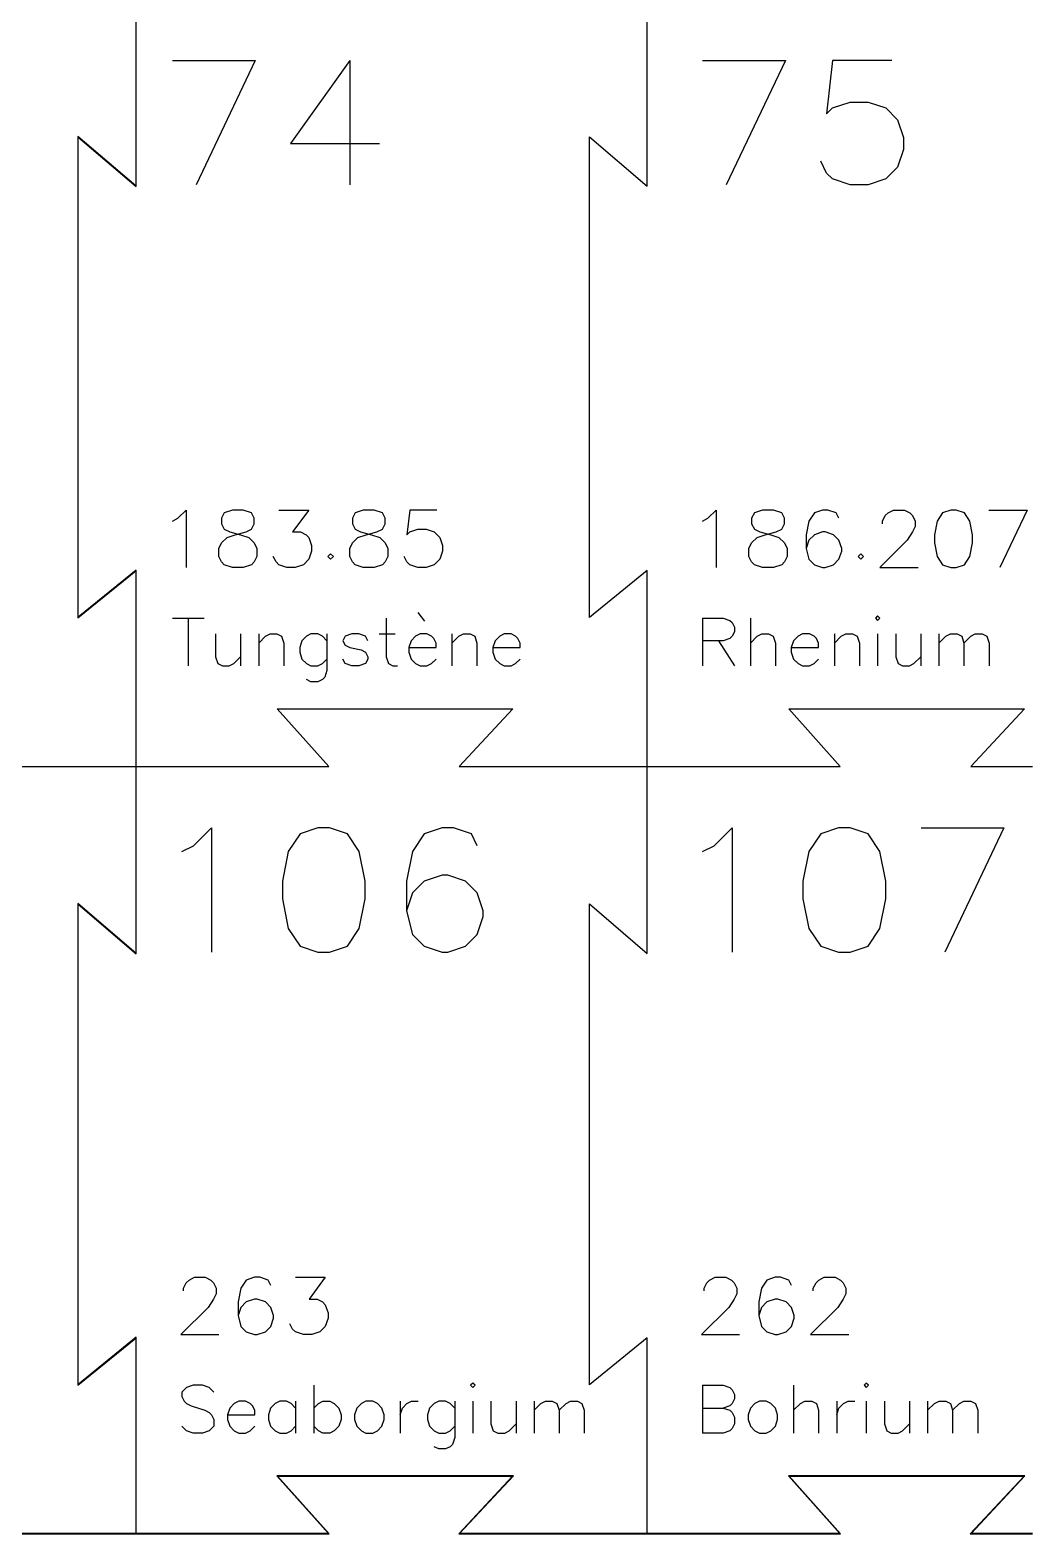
# Model space of a CAD drawing. Extents: x 0 to 297, y 0 to 210.
# Drawn here: x 86.78 to 115.91, y 50.47 to 94.19 of the extents above; entities that cross this region are included whole.
import ezdxf

# ---------------------------------------------------------------- set-up
doc = ezdxf.new("R2010")
doc.units = 0
doc.layers.get('0').update_dxf_attribs({"linetype": 'CONTINUOUS'})

msp = doc.modelspace()

# ---------------------------------------------------------------- linework, layer by layer
at = {"color": 1}
for p, q in [((89.847041, 95.087251), (89.847041, 92.386197)), ((89.856056, 92.386197), (89.856056, 95.087251)), ((89.847041, 92.386197), (89.847041, 89.66547)), ((89.856056, 89.644976), (89.856056, 92.386197)), ((104.723671, 89.655236), (104.723671, 92.386221)), ((89.847041, 89.66547), (88.168217, 91.104119)), ((88.168217, 91.104119), (88.168217, 77.100445)), ((88.177232, 77.120119), (88.177232, 91.083625)), ((88.177232, 91.083625), (89.856056, 89.644976)), ((103.044847, 77.110412), (103.044847, 91.093879)), ((103.044847, 91.093879), (104.723671, 89.655236)), ((88.168217, 77.100445), (89.847041, 78.471875)), ((89.856056, 78.491549), (88.177232, 77.120119)), ((89.847041, 78.471875), (89.847041, 75.638023)), ((89.856056, 75.638023), (89.856056, 78.491549)), ((104.723671, 78.481625), (103.044847, 77.110412)), ((104.723671, 75.638267), (104.723671, 78.481625)), ((89.847041, 75.638023), (89.847041, 72.779578)), ((89.856056, 72.779578), (89.856056, 75.638023)), ((95.462274, 72.779993), (93.964502, 74.458826)), ((93.964502, 74.458826), (100.818303, 74.458826)), ((100.818303, 74.458826), (99.256401, 72.779993)), ((110.33371, 72.779993), (108.835937, 74.458826)), ((108.835937, 74.458826), (115.689739, 74.458826)), ((115.689739, 74.458826), (114.127836, 72.779993)), ((89.847041, 72.779993), (89.847041, 70.078938)), ((89.856056, 72.779993), (89.847041, 72.779993)), ((89.847041, 72.779578), (89.856056, 72.779578)), ((89.856056, 70.078938), (89.856056, 72.779993)), ((91.860074, 72.779993), (95.462274, 72.779993)), ((99.256401, 72.779993), (101.051518, 72.779993)), ((106.731509, 72.779993), (110.33371, 72.779993)), ((114.127836, 72.779993), (115.922954, 72.779993)), ((89.847041, 70.078938), (89.847041, 67.358211)), ((89.856056, 67.337717), (89.856056, 70.078938)), ((104.723671, 67.347977), (104.723671, 70.078962)), ((89.847041, 67.358211), (88.168217, 68.79686)), ((88.168217, 68.79686), (88.168217, 54.793186)), ((88.177232, 54.81286), (88.177232, 68.776366)), ((88.177232, 68.776366), (89.856056, 67.337717)), ((103.044847, 54.803153), (103.044847, 68.78662)), ((103.044847, 68.78662), (104.723671, 67.347977)), ((88.168217, 54.793186), (89.847041, 56.164617)), ((89.856056, 56.18429), (88.177232, 54.81286)), ((89.847041, 56.164617), (89.847041, 53.330764)), ((89.856056, 53.330764), (89.856056, 56.18429)), ((104.723671, 56.174366), (103.044847, 54.803153)), ((104.723671, 53.331008), (104.723671, 56.174366)), ((89.847041, 53.330764), (89.847041, 50.472319)), ((89.856056, 50.472319), (89.856056, 53.330764)), ((93.954205, 52.156072), (95.451866, 50.477238)), ((100.829348, 52.156072), (93.954205, 52.156072)), ((95.47236, 50.468223), (93.974698, 52.147057)), ((93.974698, 52.147057), (100.808035, 52.147057)), ((100.808035, 52.147057), (99.245614, 50.468223)), ((99.266107, 50.477238), (100.829348, 52.156072)), ((108.82564, 52.156072), (110.323302, 50.477238)), ((115.700783, 52.156072), (108.82564, 52.156072)), ((110.343795, 50.468223), (108.846134, 52.147057)), ((108.846134, 52.147057), (115.67947, 52.147057)), ((115.67947, 52.147057), (114.117049, 50.468223)), ((114.137543, 50.477238), (115.700783, 52.156072)), ((87.995252, 50.477238), (86.179533, 50.477238)), ((86.179533, 50.468223), (87.995252, 50.468223)), ((89.851959, 50.477238), (87.995252, 50.477238)), ((87.995252, 50.468223), (89.851959, 50.468223)), ((89.847041, 50.472319), (89.856056, 50.472319)), ((89.851959, 50.468223), (89.851959, 50.477238)), ((91.859774, 50.477238), (89.852235, 50.477238)), ((89.852235, 50.477238), (89.852235, 50.468223)), ((89.852235, 50.468223), (91.859774, 50.468223)), ((95.451866, 50.477238), (91.859774, 50.477238)), ((91.859774, 50.468223), (95.47236, 50.468223)), ((99.245614, 50.468223), (101.051497, 50.468223)), ((101.051497, 50.477238), (99.266107, 50.477238)), ((102.867217, 50.477238), (101.051497, 50.477238)), ((101.051497, 50.468223), (102.867217, 50.468223)), ((104.723924, 50.477238), (102.867217, 50.477238)), ((102.867217, 50.468223), (104.723924, 50.468223)), ((106.731209, 50.477238), (104.723671, 50.477238)), ((104.723671, 50.477238), (104.723671, 50.468223)), ((104.723671, 50.468223), (106.731209, 50.468223)), ((104.723924, 50.468223), (104.723924, 50.477238)), ((110.323302, 50.477238), (106.731209, 50.477238)), ((106.731209, 50.468223), (110.343795, 50.468223)), ((114.117049, 50.468223), (115.922933, 50.468223)), ((115.922933, 50.477238), (114.137543, 50.477238))]:
    msp.add_line(p, q, dxfattribs=at)
at = {"color": 5}
for p, q in [((90.915493, 93.304749), (93.321667, 93.304749)), ((93.321667, 93.304749), (91.602971, 89.692738)), ((96.07158, 93.304749), (94.352884, 90.893104)), ((96.07158, 93.304749), (96.07158, 89.692738)), ((106.332547, 93.304749), (108.738721, 93.304749)), ((108.738721, 93.304749), (107.020025, 89.692738)), ((110.113677, 93.304749), (109.93908, 91.755185)), ((111.832373, 93.304749), (110.113677, 93.304749)), ((109.93908, 91.755185), (110.113677, 91.929784)), ((110.113677, 91.929784), (110.626558, 92.098927)), ((110.626558, 92.098927), (111.144895, 92.098927)), ((111.144895, 92.098927), (111.663232, 91.929784)), ((111.663232, 91.929784), (112.001515, 91.580587)), ((112.001515, 91.580587), (112.176112, 91.067703)), ((112.176112, 91.067703), (112.176112, 90.723961)), ((94.352884, 90.893104), (96.933656, 90.893104)), ((112.176112, 90.723961), (112.001515, 90.20835)), ((109.93908, 90.036479), (109.769938, 90.38022)), ((112.001515, 90.20835), (111.663232, 89.864608)), ((110.113677, 89.864608), (109.93908, 90.036479)), ((110.626558, 89.692738), (110.113677, 89.864608)), ((111.144895, 89.692738), (110.626558, 89.692738)), ((111.663232, 89.864608), (111.144895, 89.692738)), ((91.071632, 79.997722), (91.310864, 80.236956)), ((91.310864, 80.236956), (91.310864, 78.569874)), ((92.421406, 80.156372), (92.340823, 79.997722)), ((92.65812, 80.236956), (92.421406, 80.156372)), ((92.975418, 80.236956), (92.65812, 80.236956)), ((93.21465, 80.156372), (92.975418, 80.236956)), ((93.292716, 79.997722), (93.21465, 80.156372)), ((94.007895, 80.236956), (94.879204, 80.236956)), ((94.879204, 80.236956), (94.405776, 79.602357)), ((96.228978, 80.156372), (96.148395, 79.997722)), ((96.465692, 80.236956), (96.228978, 80.156372)), ((96.78299, 80.236956), (96.465692, 80.236956)), ((97.022222, 80.156372), (96.78299, 80.236956)), ((97.100288, 79.997722), (97.022222, 80.156372)), ((97.815466, 80.236956), (97.734883, 79.521773)), ((98.608711, 80.236956), (97.815466, 80.236956)), ((106.488686, 79.997722), (106.727918, 80.236956)), ((106.727918, 80.236956), (106.727918, 78.569874)), ((107.83846, 80.156372), (107.757877, 79.997722)), ((108.075174, 80.236956), (107.83846, 80.156372)), ((108.392472, 80.236956), (108.075174, 80.236956)), ((108.631704, 80.156372), (108.392472, 80.236956)), ((108.70977, 79.997722), (108.631704, 80.156372)), ((109.583597, 80.156372), (109.424949, 79.919656)), ((109.82283, 80.236956), (109.583597, 80.156372)), ((109.97896, 80.236956), (109.82283, 80.236956)), ((110.218193, 80.156372), (109.97896, 80.236956)), ((110.296258, 79.997722), (110.218193, 80.156372)), ((111.565449, 79.919656), (111.646032, 80.075788)), ((111.646032, 80.075788), (111.726616, 80.156372)), ((111.726616, 80.156372), (111.882746, 80.236956)), ((111.882746, 80.236956), (112.200044, 80.236956)), ((112.200044, 80.236956), (112.361211, 80.156372)), ((112.361211, 80.156372), (112.439276, 80.075788)), ((112.439276, 80.075788), (112.517342, 79.919656)), ((113.313104, 80.156372), (113.151937, 79.919656)), ((113.549818, 80.236956), (113.313104, 80.156372)), ((113.708467, 80.236956), (113.549818, 80.236956)), ((113.947699, 80.156372), (113.708467, 80.236956)), ((114.10383, 79.919656), (113.947699, 80.156372)), ((114.66036, 80.236956), (115.770902, 80.236956)), ((115.770902, 80.236956), (114.977658, 78.569874)), ((90.915502, 79.919656), (91.071632, 79.997722)), ((92.340823, 79.997722), (92.340823, 79.839072)), ((92.340823, 79.839072), (92.421406, 79.680422)), ((92.421406, 79.680422), (92.580055, 79.602357)), ((92.580055, 79.602357), (92.897353, 79.521773)), ((92.738704, 79.521773), (93.056002, 79.602357)), ((93.056002, 79.602357), (93.21465, 79.680422)), ((93.21465, 79.680422), (93.292716, 79.839072)), ((93.292716, 79.839072), (93.292716, 79.997722)), ((94.405776, 79.602357), (94.64249, 79.602357)), ((94.64249, 79.602357), (94.801139, 79.521773)), ((96.148395, 79.997722), (96.148395, 79.839072)), ((96.148395, 79.839072), (96.228978, 79.680422)), ((96.228978, 79.680422), (96.387627, 79.602357)), ((96.387627, 79.602357), (96.704925, 79.521773)), ((96.546276, 79.521773), (96.863574, 79.602357)), ((96.863574, 79.602357), (97.022222, 79.680422)), ((97.022222, 79.680422), (97.100288, 79.839072)), ((97.100288, 79.839072), (97.100288, 79.997722)), ((97.734883, 79.521773), (97.815466, 79.602357)), ((97.815466, 79.602357), (98.052181, 79.680422)), ((98.052181, 79.680422), (98.291413, 79.680422)), ((98.291413, 79.680422), (98.530645, 79.602357)), ((98.530645, 79.602357), (98.686776, 79.441189)), ((106.332555, 79.919656), (106.488686, 79.997722)), ((107.757877, 79.997722), (107.757877, 79.839072)), ((107.757877, 79.839072), (107.83846, 79.680422)), ((107.83846, 79.680422), (107.997109, 79.602357)), ((107.997109, 79.602357), (108.314407, 79.521773)), ((108.155758, 79.521773), (108.473056, 79.602357)), ((108.473056, 79.602357), (108.631704, 79.680422)), ((108.631704, 79.680422), (108.70977, 79.839072)), ((108.70977, 79.839072), (108.70977, 79.997722)), ((109.424949, 79.919656), (109.344365, 79.521773)), ((109.82283, 79.602357), (109.583597, 79.521773)), ((109.900895, 79.602357), (109.82283, 79.602357)), ((110.140127, 79.521773), (109.900895, 79.602357)), ((111.565449, 79.839072), (111.565449, 79.919656)), ((112.439276, 79.602357), (112.280627, 79.363123)), ((112.517342, 79.758488), (112.439276, 79.602357)), ((112.517342, 79.919656), (112.517342, 79.758488)), ((113.151937, 79.919656), (113.073872, 79.521773)), ((114.184413, 79.521773), (114.10383, 79.919656)), ((92.262757, 79.123889), (92.340823, 79.285057)), ((92.340823, 79.285057), (92.50199, 79.441189)), ((92.50199, 79.441189), (92.738704, 79.521773)), ((92.897353, 79.521773), (93.136585, 79.441189)), ((93.136585, 79.441189), (93.292716, 79.285057)), ((93.292716, 79.285057), (93.373299, 79.123889)), ((94.801139, 79.521773), (94.879204, 79.441189)), ((94.879204, 79.441189), (94.959788, 79.204473)), ((94.959788, 79.204473), (94.959788, 79.045823)), ((96.070329, 79.123889), (96.148395, 79.285057)), ((96.148395, 79.285057), (96.309562, 79.441189)), ((96.309562, 79.441189), (96.546276, 79.521773)), ((96.704925, 79.521773), (96.944157, 79.441189)), ((96.944157, 79.441189), (97.100288, 79.285057)), ((97.100288, 79.285057), (97.180871, 79.123889)), ((98.686776, 79.441189), (98.767359, 79.204473)), ((98.767359, 79.204473), (98.767359, 79.045823)), ((107.679811, 79.123889), (107.757877, 79.285057)), ((107.757877, 79.285057), (107.919044, 79.441189)), ((107.919044, 79.441189), (108.155758, 79.521773)), ((108.314407, 79.521773), (108.553639, 79.441189)), ((108.553639, 79.441189), (108.70977, 79.285057)), ((108.70977, 79.285057), (108.790353, 79.123889)), ((109.344365, 79.521773), (109.344365, 79.123889)), ((109.424949, 79.363123), (109.344365, 79.123889)), ((109.583597, 79.521773), (109.424949, 79.363123)), ((110.296258, 79.363123), (110.140127, 79.521773)), ((110.376841, 79.123889), (110.296258, 79.363123)), ((112.280627, 79.363123), (111.487383, 78.569874)), ((113.073872, 79.521773), (113.073872, 79.285057)), ((113.073872, 79.285057), (113.151937, 78.887173)), ((114.10383, 78.887173), (114.184413, 79.285057)), ((114.184413, 79.285057), (114.184413, 79.521773)), ((92.262757, 78.887173), (92.262757, 79.123889)), ((92.340823, 78.728523), (92.262757, 78.887173)), ((92.421406, 78.649199), (92.340823, 78.728523)), ((93.292716, 78.728523), (93.21465, 78.649199)), ((93.373299, 78.887173), (93.292716, 78.728523)), ((93.373299, 79.123889), (93.373299, 78.887173)), ((93.927311, 78.728523), (93.849246, 78.887173)), ((94.007895, 78.649199), (93.927311, 78.728523)), ((94.879204, 78.807848), (94.723073, 78.649199)), ((94.959788, 79.045823), (94.879204, 78.807848)), ((95.513799, 78.967757), (95.435734, 78.887173)), ((95.435734, 78.887173), (95.513799, 78.807848)), ((95.594383, 78.887173), (95.513799, 78.967757)), ((95.513799, 78.807848), (95.594383, 78.887173)), ((96.070329, 78.887173), (96.070329, 79.123889)), ((96.148395, 78.728523), (96.070329, 78.887173)), ((96.228978, 78.649199), (96.148395, 78.728523)), ((97.100288, 78.728523), (97.022222, 78.649199)), ((97.180871, 78.887173), (97.100288, 78.728523)), ((97.180871, 79.123889), (97.180871, 78.887173)), ((97.734883, 78.728523), (97.656818, 78.887173)), ((97.815466, 78.649199), (97.734883, 78.728523)), ((98.686776, 78.807848), (98.530645, 78.649199)), ((98.767359, 79.045823), (98.686776, 78.807848)), ((107.679811, 78.887173), (107.679811, 79.123889)), ((107.757877, 78.728523), (107.679811, 78.887173)), ((107.83846, 78.649199), (107.757877, 78.728523)), ((108.70977, 78.728523), (108.631704, 78.649199)), ((108.790353, 78.887173), (108.70977, 78.728523)), ((108.790353, 79.123889), (108.790353, 78.887173)), ((109.344365, 79.123889), (109.424949, 78.807848)), ((109.424949, 78.807848), (109.583597, 78.649199)), ((110.140127, 78.649199), (110.296258, 78.807848)), ((110.296258, 78.807848), (110.376841, 79.045823)), ((110.376841, 79.045823), (110.376841, 79.123889)), ((110.930853, 78.967757), (110.852788, 78.887173)), ((110.852788, 78.887173), (110.930853, 78.807848)), ((111.011437, 78.887173), (110.930853, 78.967757)), ((110.930853, 78.807848), (111.011437, 78.887173)), ((113.151937, 78.887173), (113.313104, 78.649199)), ((113.947699, 78.649199), (114.10383, 78.887173)), ((92.65812, 78.569874), (92.421406, 78.649199)), ((92.975418, 78.569874), (92.65812, 78.569874)), ((93.21465, 78.649199), (92.975418, 78.569874)), ((94.244609, 78.569874), (94.007895, 78.649199)), ((94.483841, 78.569874), (94.244609, 78.569874)), ((94.723073, 78.649199), (94.483841, 78.569874)), ((96.465692, 78.569874), (96.228978, 78.649199)), ((96.78299, 78.569874), (96.465692, 78.569874)), ((97.022222, 78.649199), (96.78299, 78.569874)), ((98.052181, 78.569874), (97.815466, 78.649199)), ((98.291413, 78.569874), (98.052181, 78.569874)), ((98.530645, 78.649199), (98.291413, 78.569874)), ((108.075174, 78.569874), (107.83846, 78.649199)), ((108.392472, 78.569874), (108.075174, 78.569874)), ((108.631704, 78.649199), (108.392472, 78.569874)), ((109.583597, 78.649199), (109.82283, 78.569874)), ((109.82283, 78.569874), (109.900895, 78.569874)), ((109.900895, 78.569874), (110.140127, 78.649199)), ((111.487383, 78.569874), (112.597925, 78.569874)), ((113.313104, 78.649199), (113.549818, 78.569874)), ((113.549818, 78.569874), (113.708467, 78.569874)), ((113.708467, 78.569874), (113.947699, 78.649199)), ((90.915458, 77.097998), (91.840909, 77.097998)), ((91.377134, 77.097998), (91.377134, 75.708762)), ((97.127105, 77.097998), (97.127105, 75.973179)), ((98.052557, 77.261684), (98.243523, 77.003563)), ((106.332511, 77.097998), (106.332511, 75.708762)), ((106.332511, 77.097998), (106.928493, 77.097998)), ((106.928493, 77.097998), (107.125755, 77.030844)), ((107.125755, 77.030844), (107.192908, 76.963691)), ((107.192908, 76.963691), (107.260061, 76.833581)), ((107.721737, 77.097998), (107.721737, 75.708762)), ((111.421445, 77.163053), (111.356391, 77.097998)), ((111.356391, 77.097998), (111.421445, 77.030844)), ((111.488598, 77.097998), (111.421445, 77.163053)), ((111.421445, 77.030844), (111.488598, 77.097998)), ((92.170378, 76.63422), (92.170378, 75.973179)), ((92.898568, 76.63422), (92.898568, 75.708762)), ((93.425299, 76.63422), (93.425299, 75.708762)), ((93.425299, 76.369803), (93.624659, 76.569165)), ((93.624659, 76.569165), (93.756867, 76.63422)), ((93.756867, 76.63422), (93.954129, 76.63422)), ((93.954129, 76.63422), (94.088434, 76.569165)), ((94.088434, 76.569165), (94.153489, 76.369803)), ((94.814526, 76.569165), (94.68022, 76.434858)), ((94.944634, 76.63422), (94.814526, 76.569165)), ((95.143995, 76.63422), (94.944634, 76.63422)), ((95.276202, 76.569165), (95.143995, 76.63422)), ((95.408409, 76.434858), (95.276202, 76.569165)), ((95.408409, 76.63422), (95.408409, 75.576554)), ((95.93514, 76.569165), (95.870086, 76.434858)), ((96.134501, 76.63422), (95.93514, 76.569165)), ((96.333861, 76.63422), (96.134501, 76.63422)), ((96.531123, 76.569165), (96.333861, 76.63422)), ((96.598276, 76.434858), (96.531123, 76.569165)), ((96.929843, 76.63422), (97.39152, 76.63422)), ((97.987502, 76.569165), (97.853196, 76.434858)), ((98.117611, 76.63422), (97.987502, 76.569165)), ((98.316971, 76.63422), (98.117611, 76.63422)), ((98.449179, 76.569165), (98.316971, 76.63422)), ((98.516332, 76.502012), (98.449179, 76.569165)), ((99.043063, 76.63422), (99.043063, 75.708762)), ((99.043063, 76.369803), (99.242423, 76.569165)), ((99.242423, 76.569165), (99.37463, 76.63422)), ((99.37463, 76.63422), (99.571892, 76.63422)), ((99.571892, 76.63422), (99.706198, 76.569165)), ((99.706198, 76.569165), (99.771252, 76.369803)), ((100.432289, 76.569165), (100.297983, 76.434858)), ((100.562398, 76.63422), (100.432289, 76.569165)), ((100.761758, 76.63422), (100.562398, 76.63422)), ((100.893966, 76.569165), (100.761758, 76.63422)), ((100.961118, 76.502012), (100.893966, 76.569165)), ((107.192908, 76.569165), (107.125755, 76.502012)), ((107.260061, 76.699275), (107.192908, 76.569165)), ((107.260061, 76.833581), (107.260061, 76.699275)), ((107.721737, 76.369803), (107.921098, 76.569165)), ((107.921098, 76.569165), (108.053305, 76.63422)), ((108.053305, 76.63422), (108.250567, 76.63422)), ((108.250567, 76.63422), (108.384873, 76.569165)), ((108.384873, 76.569165), (108.449927, 76.369803)), ((109.110964, 76.569165), (108.976658, 76.434858)), ((109.241073, 76.63422), (109.110964, 76.569165)), ((109.440433, 76.63422), (109.241073, 76.63422)), ((109.57264, 76.569165), (109.440433, 76.63422)), ((109.639793, 76.502012), (109.57264, 76.569165)), ((110.166524, 76.63422), (110.166524, 75.708762)), ((110.166524, 76.369803), (110.365885, 76.569165)), ((110.365885, 76.569165), (110.498092, 76.63422)), ((110.498092, 76.63422), (110.695354, 76.63422)), ((110.695354, 76.63422), (110.82966, 76.569165)), ((110.82966, 76.569165), (110.894714, 76.369803)), ((111.421445, 76.63422), (111.421445, 75.708762)), ((111.950274, 76.63422), (111.950274, 75.973179)), ((112.678464, 76.63422), (112.678464, 75.708762)), ((113.205195, 76.63422), (113.205195, 75.708762)), ((113.205195, 76.369803), (113.404555, 76.569165)), ((113.404555, 76.569165), (113.536763, 76.63422)), ((113.536763, 76.63422), (113.734024, 76.63422)), ((113.734024, 76.63422), (113.86833, 76.569165)), ((113.86833, 76.569165), (113.933385, 76.369803)), ((113.933385, 76.369803), (114.132745, 76.569165)), ((114.132745, 76.569165), (114.262854, 76.63422)), ((114.262854, 76.63422), (114.462214, 76.63422)), ((114.462214, 76.63422), (114.594422, 76.569165)), ((114.594422, 76.569165), (114.661574, 76.369803)), ((94.153489, 76.369803), (94.153489, 75.708762)), ((94.68022, 76.434858), (94.615165, 76.237595)), ((94.615165, 76.237595), (94.615165, 76.105387)), ((94.615165, 76.105387), (94.68022, 75.907075)), ((95.870086, 76.434858), (95.93514, 76.304749)), ((95.93514, 76.304749), (96.069446, 76.237595)), ((96.069446, 76.237595), (96.398915, 76.170442)), ((96.398915, 76.170442), (96.531123, 76.105387)), ((96.531123, 76.105387), (96.598276, 75.973179)), ((97.853196, 76.434858), (97.788142, 76.237595)), ((97.788142, 76.237595), (98.581386, 76.237595)), ((97.788142, 76.237595), (97.788142, 76.105387)), ((97.788142, 76.105387), (97.853196, 75.907075)), ((98.581386, 76.369803), (98.516332, 76.502012)), ((98.581386, 76.237595), (98.581386, 76.369803)), ((99.771252, 76.369803), (99.771252, 75.708762)), ((100.297983, 76.434858), (100.232929, 76.237595)), ((100.232929, 76.237595), (101.026173, 76.237595)), ((100.232929, 76.237595), (100.232929, 76.105387)), ((100.232929, 76.105387), (100.297983, 75.907075)), ((101.026173, 76.369803), (100.961118, 76.502012)), ((101.026173, 76.237595), (101.026173, 76.369803)), ((106.928493, 76.434858), (106.332511, 76.434858)), ((106.796286, 76.434858), (107.260061, 75.708762)), ((107.125755, 76.502012), (106.928493, 76.434858)), ((108.449927, 76.369803), (108.449927, 75.708762)), ((108.976658, 76.434858), (108.911604, 76.237595)), ((108.911604, 76.237595), (109.704848, 76.237595)), ((108.911604, 76.237595), (108.911604, 76.105387)), ((108.911604, 76.105387), (108.976658, 75.907075)), ((109.704848, 76.369803), (109.639793, 76.502012)), ((109.704848, 76.237595), (109.704848, 76.369803)), ((110.894714, 76.369803), (110.894714, 75.708762)), ((113.933385, 76.369803), (113.933385, 75.708762)), ((114.661574, 76.369803), (114.661574, 75.708762)), ((92.170378, 75.973179), (92.237531, 75.774867)), ((92.237531, 75.774867), (92.369739, 75.708762)), ((92.369739, 75.708762), (92.569099, 75.708762)), ((92.569099, 75.708762), (92.699208, 75.774867)), ((92.699208, 75.774867), (92.898568, 75.973179)), ((94.68022, 75.907075), (94.814526, 75.774867)), ((94.814526, 75.774867), (94.944634, 75.708762)), ((94.944634, 75.708762), (95.143995, 75.708762)), ((95.143995, 75.708762), (95.276202, 75.774867)), ((95.276202, 75.774867), (95.408409, 75.907075)), ((95.93514, 75.774867), (95.870086, 75.907075)), ((96.134501, 75.708762), (95.93514, 75.774867)), ((96.333861, 75.708762), (96.134501, 75.708762)), ((96.531123, 75.774867), (96.333861, 75.708762)), ((96.598276, 75.907075), (96.531123, 75.774867)), ((96.598276, 75.973179), (96.598276, 75.907075)), ((97.127105, 75.973179), (97.194258, 75.774867)), ((97.194258, 75.774867), (97.324367, 75.708762)), ((97.324367, 75.708762), (97.458673, 75.708762)), ((97.853196, 75.907075), (97.987502, 75.774867)), ((97.987502, 75.774867), (98.117611, 75.708762)), ((98.117611, 75.708762), (98.316971, 75.708762)), ((98.316971, 75.708762), (98.449179, 75.774867)), ((98.449179, 75.774867), (98.581386, 75.907075)), ((100.297983, 75.907075), (100.432289, 75.774867)), ((100.432289, 75.774867), (100.562398, 75.708762)), ((100.562398, 75.708762), (100.761758, 75.708762)), ((100.761758, 75.708762), (100.893966, 75.774867)), ((100.893966, 75.774867), (101.026173, 75.907075)), ((108.976658, 75.907075), (109.110964, 75.774867)), ((109.110964, 75.774867), (109.241073, 75.708762)), ((109.241073, 75.708762), (109.440433, 75.708762)), ((109.440433, 75.708762), (109.57264, 75.774867)), ((109.57264, 75.774867), (109.704848, 75.907075)), ((111.950274, 75.973179), (112.017427, 75.774867)), ((112.017427, 75.774867), (112.149635, 75.708762)), ((112.149635, 75.708762), (112.348995, 75.708762)), ((112.348995, 75.708762), (112.479104, 75.774867)), ((112.479104, 75.774867), (112.678464, 75.973179)), ((94.944634, 75.247083), (94.814526, 75.312138)), ((95.143995, 75.247083), (94.944634, 75.247083)), ((95.276202, 75.312138), (95.143995, 75.247083)), ((95.343355, 75.377193), (95.276202, 75.312138)), ((95.408409, 75.576554), (95.343355, 75.377193)), ((91.530782, 70.47915), (92.049119, 70.99749)), ((92.049119, 70.99749), (92.049119, 67.385479)), ((95.142771, 70.99749), (94.62989, 70.822892)), ((95.48651, 70.99749), (95.142771, 70.99749)), ((96.004847, 70.822892), (95.48651, 70.99749)), ((98.75476, 70.99749), (98.236423, 70.822892)), ((99.093043, 70.99749), (98.75476, 70.99749)), ((99.61138, 70.822892), (99.093043, 70.99749)), ((106.670829, 70.47915), (107.189166, 70.99749)), ((107.189166, 70.99749), (107.189166, 67.385479)), ((110.282818, 70.99749), (109.769938, 70.822892)), ((110.626557, 70.99749), (110.282818, 70.99749)), ((111.144894, 70.822892), (110.626557, 70.99749)), ((112.688992, 70.99749), (115.095166, 70.99749)), ((115.095166, 70.99749), (113.37647, 67.385479)), ((91.192499, 70.310008), (91.530782, 70.47915)), ((94.62989, 70.822892), (94.280695, 70.310008)), ((96.34313, 70.310008), (96.004847, 70.822892)), ((98.236423, 70.822892), (97.892684, 70.310008)), ((99.780521, 70.47915), (99.61138, 70.822892)), ((106.332546, 70.310008), (106.670829, 70.47915)), ((109.769938, 70.822892), (109.420742, 70.310008)), ((111.483177, 70.310008), (111.144894, 70.822892)), ((94.280695, 70.310008), (94.111554, 69.447926)), ((96.517727, 69.447926), (96.34313, 70.310008)), ((97.892684, 70.310008), (97.718086, 69.447926)), ((109.420742, 70.310008), (109.251601, 69.447926)), ((111.657775, 69.447926), (111.483177, 70.310008)), ((98.75476, 69.622525), (98.236423, 69.447926)), ((98.923901, 69.622525), (98.75476, 69.622525)), ((99.442238, 69.447926), (98.923901, 69.622525)), ((94.111554, 69.447926), (94.111554, 68.935043)), ((96.517727, 68.935043), (96.517727, 69.447926)), ((97.718086, 69.447926), (97.718086, 68.585845)), ((97.892684, 69.104185), (97.718086, 68.585845)), ((98.236423, 69.447926), (97.892684, 69.104185)), ((99.780521, 69.104185), (99.442238, 69.447926)), ((99.955119, 68.585845), (99.780521, 69.104185)), ((109.251601, 69.447926), (109.251601, 68.935043)), ((111.657775, 68.935043), (111.657775, 69.447926)), ((94.111554, 68.935043), (94.280695, 68.072961)), ((96.34313, 68.072961), (96.517727, 68.935043)), ((109.251601, 68.935043), (109.420742, 68.072961)), ((111.483177, 68.072961), (111.657775, 68.935043)), ((97.718086, 68.585845), (97.892684, 67.901091)), ((99.780521, 67.901091), (99.955119, 68.416703)), ((99.955119, 68.416703), (99.955119, 68.585845)), ((94.280695, 68.072961), (94.62989, 67.557349)), ((96.004847, 67.557349), (96.34313, 68.072961)), ((97.892684, 67.901091), (98.236423, 67.557349)), ((99.442238, 67.557349), (99.780521, 67.901091)), ((109.420742, 68.072961), (109.769938, 67.557349)), ((111.144894, 67.557349), (111.483177, 68.072961)), ((94.62989, 67.557349), (95.142771, 67.385479)), ((95.142771, 67.385479), (95.48651, 67.385479)), ((95.48651, 67.385479), (96.004847, 67.557349)), ((98.236423, 67.557349), (98.75476, 67.385479)), ((98.75476, 67.385479), (98.923901, 67.385479)), ((98.923901, 67.385479), (99.442238, 67.557349)), ((109.769938, 67.557349), (110.282818, 67.385479)), ((110.282818, 67.385479), (110.626557, 67.385479)), ((110.626557, 67.385479), (111.144894, 67.557349)), ((91.236543, 57.612397), (91.317127, 57.768529)), ((91.317127, 57.768529), (91.39771, 57.849113)), ((91.39771, 57.849113), (91.553841, 57.929697)), ((91.553841, 57.929697), (91.871139, 57.929697)), ((91.871139, 57.929697), (92.032306, 57.849113)), ((92.032306, 57.849113), (92.110371, 57.768529)), ((92.110371, 57.768529), (92.188436, 57.612397)), ((93.062264, 57.849113), (92.903615, 57.612397)), ((93.301496, 57.929697), (93.062264, 57.849113)), ((93.457627, 57.929697), (93.301496, 57.929697)), ((93.696859, 57.849113), (93.457627, 57.929697)), ((93.774925, 57.690463), (93.696859, 57.849113)), ((94.490104, 57.929697), (95.361413, 57.929697)), ((95.361413, 57.929697), (94.887985, 57.295098)), ((106.376591, 57.612397), (106.457174, 57.768529)), ((106.457174, 57.768529), (106.537758, 57.849113)), ((106.537758, 57.849113), (106.693888, 57.929697)), ((106.693888, 57.929697), (107.011186, 57.929697)), ((107.011186, 57.929697), (107.172353, 57.849113)), ((107.172353, 57.849113), (107.250418, 57.768529)), ((107.250418, 57.768529), (107.328484, 57.612397)), ((108.202311, 57.849113), (108.043662, 57.612397)), ((108.441544, 57.929697), (108.202311, 57.849113)), ((108.597674, 57.929697), (108.441544, 57.929697)), ((108.836907, 57.849113), (108.597674, 57.929697)), ((108.914972, 57.690463), (108.836907, 57.849113)), ((109.549567, 57.612397), (109.630151, 57.768529)), ((109.630151, 57.768529), (109.710734, 57.849113)), ((109.710734, 57.849113), (109.866865, 57.929697)), ((109.866865, 57.929697), (110.184162, 57.929697)), ((110.184162, 57.929697), (110.34533, 57.849113)), ((110.34533, 57.849113), (110.423395, 57.768529)), ((110.423395, 57.768529), (110.50146, 57.612397)), ((91.236543, 57.531813), (91.236543, 57.612397)), ((92.110371, 57.295098), (91.951722, 57.055864)), ((92.188436, 57.451229), (92.110371, 57.295098)), ((92.188436, 57.612397), (92.188436, 57.451229)), ((92.903615, 57.612397), (92.823032, 57.214514)), ((93.301496, 57.295098), (93.062264, 57.214514)), ((93.379562, 57.295098), (93.301496, 57.295098)), ((93.618794, 57.214514), (93.379562, 57.295098)), ((94.887985, 57.295098), (95.124699, 57.295098)), ((95.124699, 57.295098), (95.283348, 57.214514)), ((106.376591, 57.531813), (106.376591, 57.612397)), ((107.250418, 57.295098), (107.091769, 57.055864)), ((107.328484, 57.451229), (107.250418, 57.295098)), ((107.328484, 57.612397), (107.328484, 57.451229)), ((108.043662, 57.612397), (107.963079, 57.214514)), ((108.441544, 57.295098), (108.202311, 57.214514)), ((108.519609, 57.295098), (108.441544, 57.295098)), ((108.758841, 57.214514), (108.519609, 57.295098)), ((109.549567, 57.531813), (109.549567, 57.612397)), ((110.423395, 57.295098), (110.264746, 57.055864)), ((110.50146, 57.451229), (110.423395, 57.295098)), ((110.50146, 57.612397), (110.50146, 57.451229)), ((91.951722, 57.055864), (91.158478, 56.262615)), ((92.823032, 57.214514), (92.823032, 56.81663)), ((92.903615, 57.055864), (92.823032, 56.81663)), ((93.062264, 57.214514), (92.903615, 57.055864)), ((93.774925, 57.055864), (93.618794, 57.214514)), ((93.855508, 56.81663), (93.774925, 57.055864)), ((95.283348, 57.214514), (95.361413, 57.13393)), ((95.361413, 57.13393), (95.441996, 56.897214)), ((95.441996, 56.897214), (95.441996, 56.738564)), ((107.091769, 57.055864), (106.298525, 56.262615)), ((107.963079, 57.214514), (107.963079, 56.81663)), ((108.043662, 57.055864), (107.963079, 56.81663)), ((108.202311, 57.214514), (108.043662, 57.055864)), ((108.914972, 57.055864), (108.758841, 57.214514)), ((108.995555, 56.81663), (108.914972, 57.055864)), ((110.264746, 57.055864), (109.471502, 56.262615)), ((92.823032, 56.81663), (92.903615, 56.500589)), ((92.903615, 56.500589), (93.062264, 56.34194)), ((93.618794, 56.34194), (93.774925, 56.500589)), ((93.774925, 56.500589), (93.855508, 56.738564)), ((93.855508, 56.738564), (93.855508, 56.81663)), ((94.40952, 56.421264), (94.331455, 56.579914)), ((94.490104, 56.34194), (94.40952, 56.421264)), ((95.361413, 56.500589), (95.205282, 56.34194)), ((95.441996, 56.738564), (95.361413, 56.500589)), ((107.963079, 56.81663), (108.043662, 56.500589)), ((108.043662, 56.500589), (108.202311, 56.34194)), ((108.758841, 56.34194), (108.914972, 56.500589)), ((108.914972, 56.500589), (108.995555, 56.738564)), ((108.995555, 56.738564), (108.995555, 56.81663)), ((91.158478, 56.262615), (92.26902, 56.262615)), ((93.062264, 56.34194), (93.301496, 56.262615)), ((93.301496, 56.262615), (93.379562, 56.262615)), ((93.379562, 56.262615), (93.618794, 56.34194)), ((94.726818, 56.262615), (94.490104, 56.34194)), ((94.96605, 56.262615), (94.726818, 56.262615)), ((95.205282, 56.34194), (94.96605, 56.262615)), ((106.298525, 56.262615), (107.409067, 56.262615)), ((108.202311, 56.34194), (108.441544, 56.262615)), ((108.441544, 56.262615), (108.519609, 56.262615)), ((108.519609, 56.262615), (108.758841, 56.34194)), ((109.471502, 56.262615), (110.582044, 56.262615)), ((91.324671, 54.723585), (91.192464, 54.591377)), ((91.521933, 54.790739), (91.324671, 54.723585)), ((91.786348, 54.790739), (91.521933, 54.790739)), ((91.985708, 54.723585), (91.786348, 54.790739)), ((92.117915, 54.591377), (91.985708, 54.723585)), ((95.024379, 54.790739), (95.024379, 53.401504)), ((99.649538, 54.855794), (99.584483, 54.790739)), ((99.584483, 54.790739), (99.649538, 54.723585)), ((99.716691, 54.790739), (99.649538, 54.855794)), ((99.649538, 54.723585), (99.716691, 54.790739)), ((106.332511, 54.790739), (106.332511, 53.401504)), ((106.332511, 54.790739), (106.928493, 54.790739)), ((106.928493, 54.790739), (107.125755, 54.723585)), ((107.125755, 54.723585), (107.192908, 54.656432)), ((108.976658, 54.790739), (108.976658, 53.401504)), ((111.091976, 54.855794), (111.026921, 54.790739)), ((111.026921, 54.790739), (111.091976, 54.723585)), ((111.159129, 54.790739), (111.091976, 54.855794)), ((111.091976, 54.723585), (111.159129, 54.790739)), ((91.192464, 54.591377), (91.192464, 54.459169)), ((91.192464, 54.459169), (91.257518, 54.326961)), ((91.257518, 54.326961), (91.324671, 54.261906)), ((91.324671, 54.261906), (91.456879, 54.194753)), ((92.713898, 54.261906), (92.579592, 54.127599)), ((92.844006, 54.326961), (92.713898, 54.261906)), ((93.043367, 54.326961), (92.844006, 54.326961)), ((93.175574, 54.261906), (93.043367, 54.326961)), ((93.242727, 54.194753), (93.175574, 54.261906)), ((93.903764, 54.261906), (93.769458, 54.127599)), ((94.033873, 54.326961), (93.903764, 54.261906)), ((94.233233, 54.326961), (94.033873, 54.326961)), ((94.36544, 54.261906), (94.233233, 54.326961)), ((94.497648, 54.127599), (94.36544, 54.261906)), ((94.497648, 54.326961), (94.497648, 53.401504)), ((95.024379, 54.127599), (95.158685, 54.261906)), ((95.158685, 54.261906), (95.288793, 54.326961)), ((95.288793, 54.326961), (95.488154, 54.326961)), ((95.488154, 54.326961), (95.620361, 54.261906)), ((95.620361, 54.261906), (95.752568, 54.127599)), ((96.413605, 54.261906), (96.279299, 54.127599)), ((96.543714, 54.326961), (96.413605, 54.261906)), ((96.743074, 54.326961), (96.543714, 54.326961)), ((96.875282, 54.261906), (96.743074, 54.326961)), ((97.007489, 54.127599), (96.875282, 54.261906)), ((97.53422, 54.326961), (97.53422, 53.401504)), ((97.601373, 54.127599), (97.73358, 54.261906)), ((97.73358, 54.261906), (97.865788, 54.326961)), ((97.865788, 54.326961), (98.063049, 54.326961)), ((98.528923, 54.261906), (98.394617, 54.127599)), ((98.659032, 54.326961), (98.528923, 54.261906)), ((98.858392, 54.326961), (98.659032, 54.326961)), ((98.990599, 54.261906), (98.858392, 54.326961)), ((99.122807, 54.127599), (98.990599, 54.261906)), ((99.122807, 54.326961), (99.122807, 53.269295)), ((99.649538, 54.326961), (99.649538, 53.401504)), ((100.178367, 54.326961), (100.178367, 53.66592)), ((100.906557, 54.326961), (100.906557, 53.401504)), ((101.433288, 54.326961), (101.433288, 53.401504)), ((101.433288, 54.062544), (101.632648, 54.261906)), ((101.632648, 54.261906), (101.764855, 54.326961)), ((101.764855, 54.326961), (101.962117, 54.326961)), ((101.962117, 54.326961), (102.096423, 54.261906)), ((102.096423, 54.261906), (102.161477, 54.062544)), ((102.161477, 54.062544), (102.360838, 54.261906)), ((102.360838, 54.261906), (102.490947, 54.326961)), ((102.490947, 54.326961), (102.690307, 54.326961)), ((102.690307, 54.326961), (102.822514, 54.261906)), ((102.822514, 54.261906), (102.889667, 54.062544)), ((107.192908, 54.261906), (107.125755, 54.194753)), ((107.192908, 54.656432), (107.260061, 54.526322)), ((107.260061, 54.392016), (107.192908, 54.261906)), ((107.260061, 54.526322), (107.260061, 54.392016)), ((107.856043, 54.261906), (107.721737, 54.127599)), ((107.986152, 54.326961), (107.856043, 54.261906)), ((108.185513, 54.326961), (107.986152, 54.326961)), ((108.31772, 54.261906), (108.185513, 54.326961)), ((108.449927, 54.127599), (108.31772, 54.261906)), ((108.976658, 54.062544), (109.176018, 54.261906)), ((109.176018, 54.261906), (109.308226, 54.326961)), ((109.308226, 54.326961), (109.505488, 54.326961)), ((109.505488, 54.326961), (109.639793, 54.261906)), ((109.639793, 54.261906), (109.704848, 54.062544)), ((110.231579, 54.326961), (110.231579, 53.401504)), ((110.298732, 54.127599), (110.430939, 54.261906)), ((110.430939, 54.261906), (110.563146, 54.326961)), ((110.563146, 54.326961), (110.760408, 54.326961)), ((111.091976, 54.326961), (111.091976, 53.401504)), ((111.620805, 54.326961), (111.620805, 53.66592)), ((112.348995, 54.326961), (112.348995, 53.401504)), ((112.875726, 54.326961), (112.875726, 53.401504)), ((112.875726, 54.062544), (113.075086, 54.261906)), ((113.075086, 54.261906), (113.207294, 54.326961)), ((113.207294, 54.326961), (113.404555, 54.326961)), ((113.404555, 54.326961), (113.538861, 54.261906)), ((113.538861, 54.261906), (113.603916, 54.062544)), ((113.603916, 54.062544), (113.803276, 54.261906)), ((113.803276, 54.261906), (113.933385, 54.326961)), ((113.933385, 54.326961), (114.132745, 54.326961)), ((114.132745, 54.326961), (114.264952, 54.261906)), ((114.264952, 54.261906), (114.332105, 54.062544)), ((91.456879, 54.194753), (91.853501, 54.062544)), ((91.853501, 54.062544), (91.985708, 53.99749)), ((91.985708, 53.99749), (92.050762, 53.930336)), ((92.050762, 53.930336), (92.117915, 53.798128)), ((92.117915, 53.798128), (92.117915, 53.599816)), ((92.579592, 54.127599), (92.514537, 53.930336)), ((92.514537, 53.930336), (93.307782, 53.930336)), ((92.514537, 53.930336), (92.514537, 53.798128)), ((92.514537, 53.798128), (92.579592, 53.599816)), ((93.307782, 54.062544), (93.242727, 54.194753)), ((93.307782, 53.930336), (93.307782, 54.062544)), ((93.769458, 54.127599), (93.704404, 53.930336)), ((93.704404, 53.930336), (93.704404, 53.798128)), ((93.704404, 53.798128), (93.769458, 53.599816)), ((95.752568, 54.127599), (95.817623, 53.930336)), ((95.817623, 53.798128), (95.752568, 53.599816)), ((95.817623, 53.930336), (95.817623, 53.798128)), ((96.279299, 54.127599), (96.214245, 53.930336)), ((96.214245, 53.930336), (96.214245, 53.798128)), ((96.214245, 53.798128), (96.279299, 53.599816)), ((97.072543, 53.930336), (97.007489, 54.127599)), ((97.007489, 53.599816), (97.072543, 53.798128)), ((97.072543, 53.798128), (97.072543, 53.930336)), ((97.53422, 53.930336), (97.601373, 54.127599)), ((98.394617, 54.127599), (98.329563, 53.930336)), ((98.329563, 53.930336), (98.329563, 53.798128)), ((98.329563, 53.798128), (98.394617, 53.599816)), ((102.161477, 54.062544), (102.161477, 53.401504)), ((102.889667, 54.062544), (102.889667, 53.401504)), ((106.332511, 54.127599), (106.928493, 54.127599)), ((107.125755, 54.194753), (106.928493, 54.127599)), ((106.928493, 54.127599), (107.125755, 54.062544)), ((107.125755, 54.062544), (107.192908, 53.99749)), ((107.192908, 53.99749), (107.260061, 53.863183)), ((107.260061, 53.863183), (107.260061, 53.66592)), ((107.721737, 54.127599), (107.656683, 53.930336)), ((107.656683, 53.930336), (107.656683, 53.798128)), ((107.656683, 53.798128), (107.721737, 53.599816)), ((108.514982, 53.930336), (108.449927, 54.127599)), ((108.449927, 53.599816), (108.514982, 53.798128)), ((108.514982, 53.798128), (108.514982, 53.930336)), ((109.704848, 54.062544), (109.704848, 53.401504)), ((110.231579, 53.930336), (110.298732, 54.127599)), ((113.603916, 54.062544), (113.603916, 53.401504)), ((114.332105, 54.062544), (114.332105, 53.401504)), ((91.324671, 53.467608), (91.192464, 53.599816)), ((91.521933, 53.401504), (91.324671, 53.467608)), ((91.786348, 53.401504), (91.521933, 53.401504)), ((91.985708, 53.467608), (91.786348, 53.401504)), ((92.117915, 53.599816), (91.985708, 53.467608)), ((92.579592, 53.599816), (92.713898, 53.467608)), ((92.713898, 53.467608), (92.844006, 53.401504)), ((92.844006, 53.401504), (93.043367, 53.401504)), ((93.043367, 53.401504), (93.175574, 53.467608)), ((93.175574, 53.467608), (93.307782, 53.599816)), ((93.769458, 53.599816), (93.903764, 53.467608)), ((93.903764, 53.467608), (94.033873, 53.401504)), ((94.033873, 53.401504), (94.233233, 53.401504)), ((94.233233, 53.401504), (94.36544, 53.467608)), ((94.36544, 53.467608), (94.497648, 53.599816)), ((95.158685, 53.467608), (95.024379, 53.599816)), ((95.288793, 53.401504), (95.158685, 53.467608)), ((95.488154, 53.401504), (95.288793, 53.401504)), ((95.620361, 53.467608), (95.488154, 53.401504)), ((95.752568, 53.599816), (95.620361, 53.467608)), ((96.279299, 53.599816), (96.413605, 53.467608)), ((96.413605, 53.467608), (96.543714, 53.401504)), ((96.543714, 53.401504), (96.743074, 53.401504)), ((96.743074, 53.401504), (96.875282, 53.467608)), ((96.875282, 53.467608), (97.007489, 53.599816)), ((98.394617, 53.599816), (98.528923, 53.467608)), ((98.528923, 53.467608), (98.659032, 53.401504)), ((98.659032, 53.401504), (98.858392, 53.401504)), ((98.858392, 53.401504), (98.990599, 53.467608)), ((98.990599, 53.467608), (99.122807, 53.599816)), ((100.178367, 53.66592), (100.24552, 53.467608)), ((100.24552, 53.467608), (100.377727, 53.401504)), ((100.377727, 53.401504), (100.577088, 53.401504)), ((100.577088, 53.401504), (100.707196, 53.467608)), ((100.707196, 53.467608), (100.906557, 53.66592)), ((106.928493, 53.401504), (106.332511, 53.401504)), ((107.125755, 53.467608), (106.928493, 53.401504)), ((107.192908, 53.533712), (107.125755, 53.467608)), ((107.260061, 53.66592), (107.192908, 53.533712)), ((107.721737, 53.599816), (107.856043, 53.467608)), ((107.856043, 53.467608), (107.986152, 53.401504)), ((107.986152, 53.401504), (108.185513, 53.401504)), ((108.185513, 53.401504), (108.31772, 53.467608)), ((108.31772, 53.467608), (108.449927, 53.599816)), ((111.620805, 53.66592), (111.687958, 53.467608)), ((111.687958, 53.467608), (111.820166, 53.401504)), ((111.820166, 53.401504), (112.019526, 53.401504)), ((112.019526, 53.401504), (112.149635, 53.467608)), ((112.149635, 53.467608), (112.348995, 53.66592)), ((98.659032, 52.939824), (98.528923, 53.004879)), ((98.858392, 52.939824), (98.659032, 52.939824)), ((98.990599, 53.004879), (98.858392, 52.939824)), ((99.057752, 53.069934), (98.990599, 53.004879)), ((99.122807, 53.269295), (99.057752, 53.069934))]:
    msp.add_line(p, q, dxfattribs=at)
at = {"color": 1}
for points in [[(104.723671, 92.386221), (104.723671, 93.291696), (104.723671, 94.192176), (104.723671, 95.087251)], [(104.723671, 72.779905), (104.723671, 73.734914), (104.723671, 74.687842), (104.723671, 75.638267)], [(86.179554, 72.779993), (86.78015, 72.779993), (87.384135, 72.779993), (87.995002, 72.779993)], [(87.995002, 72.779993), (88.605869, 72.779993), (89.223617, 72.779993), (89.85174, 72.779993)], [(89.852235, 72.779993), (90.53792, 72.779993), (91.206035, 72.779993), (91.860074, 72.779993)], [(101.051518, 72.779993), (101.652115, 72.779993), (102.2561, 72.779993), (102.866966, 72.779993)], [(102.866966, 72.779993), (103.477833, 72.779993), (104.095582, 72.779993), (104.723704, 72.779993)], [(104.723671, 70.078962), (104.723671, 70.984437), (104.723671, 71.884917), (104.723671, 72.779993)], [(104.723671, 72.779993), (105.409356, 72.779993), (106.077471, 72.779993), (106.731509, 72.779993)], [(104.723671, 50.472646), (104.723671, 51.427655), (104.723671, 52.380583), (104.723671, 53.331008)]]:
    msp.add_open_spline(points, degree=3, dxfattribs=at)

doc.saveas('drawing.dxf')
